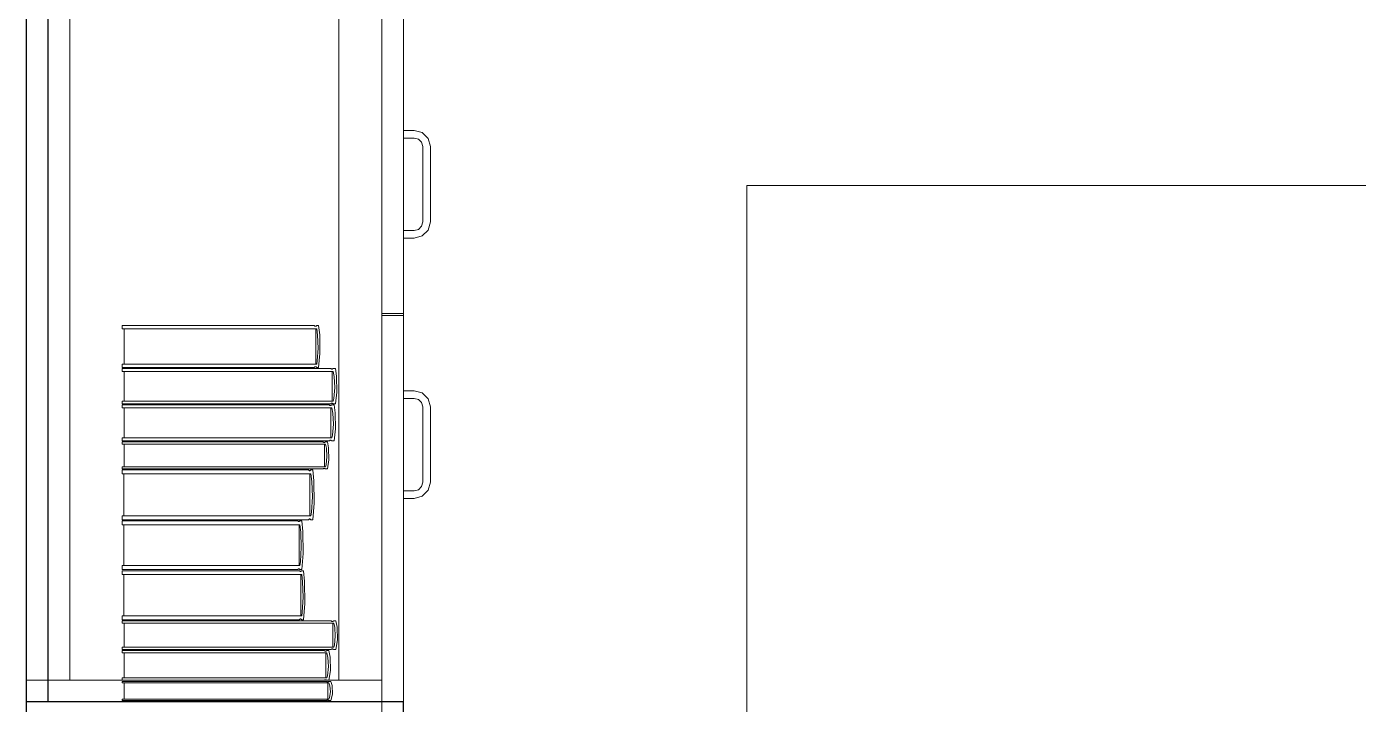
# Model space of a CAD drawing. Header units: inches. Extents: x -19 to 5698, y -728 to 92.
# Drawn here: x 317.27 to 318.507, y 37.663 to 38.293 of the extents above; entities that cross this region are included whole.
import ezdxf

# ---------------------------------------------------------------- set-up
doc = ezdxf.new("R2010")
doc.units = ezdxf.units.IN
doc.header["$MEASUREMENT"] = 0
doc.set_wipeout_variables(frame=1)
doc.linetypes.add('Wipeout_Contour', pattern=[1, 0, -1])
doc.layers.add('02 _ ARQ _ ZON _ Espacio.3D', color=7, linetype='Continuous')
doc.layers.add('Interior - Mobiliario', color=7, linetype='Continuous')

msp = doc.modelspace()

# ---------------------------------------------------------------- linework, layer by layer
at = {"layer": '02 _ ARQ _ ZON _ Espacio.3D', "color": 254, "linetype": 'Continuous', "lineweight": 0, "flags": 128}
msp.add_lwpolyline([(322.07, 31), (322.07, 29.7), (328.0701, 29.7), (328.0701, 30.2), (328.57, 30.2), (328.5701, 30.7), (328.92, 30.7), (328.92, 31.899), (330.2701, 31.899), (330.2701, 32.9963), (328.92, 32.9963), (328.9203, 36.3463), (321.57, 36.3463), (321.57, 39.4), (321.17, 39.4), (321.17, 39.75), (317.27, 39.75), (317.27, 29.75), (320.97, 29.75), (320.97, 30.2), (321.57, 30.2), (321.57, 31)], close=True, dxfattribs=at)
at = {"layer": 'Interior - Mobiliario', "color": 175, "linetype": 'Continuous', "lineweight": 13}
for p, q in [((317.29, 37.6657), (317.29, 39.1257)), ((317.6, 39.1257), (317.6, 37.6657)), ((317.31, 39.1057), (317.31, 37.6857)), ((317.56, 37.6857), (317.56, 39.1057)), ((317.6, 39.1057), (317.6, 37.6857)), ((317.6, 38.3857), (317.6, 38.0267)), ((317.62, 38.3857), (317.62, 38.0267)), ((317.63, 38.1967), (317.62, 38.1967)), ((317.62, 38.1967), (317.62, 38.1897)), ((317.6375, 38.1947), (317.63, 38.1967)), ((317.62, 38.1897), (317.63, 38.1897)), ((317.63, 38.1897), (317.634, 38.1886)), ((317.634, 38.1886), (317.6369, 38.1857)), ((317.6369, 38.1857), (317.638, 38.1817)), ((317.643, 38.1892), (317.6375, 38.1947)), ((317.645, 38.1817), (317.643, 38.1892)), ((317.638, 38.1817), (317.638, 38.1117)), ((317.645, 38.1117), (317.645, 38.1817)), ((317.638, 38.1117), (317.6369, 38.1077)), ((317.643, 38.1042), (317.645, 38.1117)), ((317.63, 38.1037), (317.62, 38.1037)), ((317.62, 38.1037), (317.62, 38.0967)), ((317.62, 38.0967), (317.63, 38.0967)), ((317.634, 38.1048), (317.63, 38.1037)), ((317.63, 38.0967), (317.6375, 38.0987)), ((317.6369, 38.1077), (317.634, 38.1048)), ((317.6375, 38.0987), (317.643, 38.1042)), ((317.62, 38.0267), (317.6, 38.0267)), ((317.62, 38.0247), (317.6, 38.0247)), ((317.3587, 38.0122), (317.3587, 38.0153)), ((317.3587, 38.0153), (317.5372, 38.0153)), ((317.5394, 38.0122), (317.3587, 38.0122)), ((317.3605, 37.9796), (317.3605, 38.0122)), ((317.5372, 38.0153), (317.5373, 38.0151)), ((317.5373, 38.0151), (317.5376, 38.0149)), ((317.5376, 38.0149), (317.5378, 38.0148)), ((317.5378, 38.0148), (317.5381, 38.0147)), ((317.5381, 38.0147), (317.5384, 38.0147)), ((317.5384, 38.0147), (317.5386, 38.0148)), ((317.5385, 38.0122), (317.5385, 37.9796)), ((317.5386, 38.0148), (317.5389, 38.0149)), ((317.5389, 38.0149), (317.5391, 38.0152)), ((317.5391, 38.0152), (317.5392, 38.0153)), ((317.5392, 38.0153), (317.5412, 38.0153)), ((317.5402, 38.0064), (317.5394, 38.0122)), ((317.5412, 38.0153), (317.5422, 38.0068)), ((317.5407, 37.9944), (317.5402, 38.0064)), ((317.5422, 38.0068), (317.5424, 37.9894)), ((317.5399, 37.9825), (317.5407, 37.9944)), ((317.5424, 37.9894), (317.5412, 37.9765)), ((317.3587, 37.9765), (317.3587, 37.9796)), ((317.3587, 37.9796), (317.5394, 37.9796)), ((317.5372, 37.9765), (317.3587, 37.9765)), ((317.3587, 37.9728), (317.3587, 37.9755)), ((317.3587, 37.9755), (317.5524, 37.9755)), ((317.5548, 37.9728), (317.3587, 37.9728)), ((317.3607, 37.9452), (317.3607, 37.9728)), ((317.5373, 37.9766), (317.5372, 37.9765)), ((317.5375, 37.9768), (317.5373, 37.9766)), ((317.5378, 37.977), (317.5375, 37.9768)), ((317.538, 37.9771), (317.5378, 37.977)), ((317.5383, 37.9771), (317.538, 37.9771)), ((317.5386, 37.977), (317.5383, 37.9771)), ((317.5388, 37.9769), (317.5386, 37.977)), ((317.5391, 37.9767), (317.5388, 37.9769)), ((317.5392, 37.9765), (317.5391, 37.9767)), ((317.5412, 37.9765), (317.5392, 37.9765)), ((317.5394, 37.9796), (317.5399, 37.9825)), ((317.5524, 37.9755), (317.5526, 37.9753)), ((317.5526, 37.9753), (317.5529, 37.9751)), ((317.5529, 37.9751), (317.5531, 37.975)), ((317.5531, 37.975), (317.5534, 37.9749)), ((317.5534, 37.9749), (317.5537, 37.9749)), ((317.5537, 37.9749), (317.554, 37.975)), ((317.5538, 37.9728), (317.5538, 37.9452)), ((317.554, 37.975), (317.5543, 37.9751)), ((317.5543, 37.9751), (317.5545, 37.9753)), ((317.5545, 37.9753), (317.5546, 37.9755)), ((317.5546, 37.9755), (317.5568, 37.9755)), ((317.5557, 37.9679), (317.5548, 37.9728)), ((317.5568, 37.9755), (317.5579, 37.9683)), ((317.5562, 37.9578), (317.5557, 37.9679)), ((317.5579, 37.9683), (317.5581, 37.9536)), ((317.5548, 37.9452), (317.5554, 37.9477)), ((317.5554, 37.9477), (317.5562, 37.9578)), ((317.5581, 37.9536), (317.5568, 37.9426)), ((317.62, 37.9547), (317.63, 37.9547)), ((317.62, 37.9477), (317.62, 37.9547)), ((317.63, 37.9477), (317.62, 37.9477)), ((317.63, 37.9547), (317.6375, 37.9527)), ((317.634, 37.9466), (317.63, 37.9477)), ((317.6375, 37.9527), (317.643, 37.9472)), ((317.3587, 37.9426), (317.3587, 37.9452)), ((317.3587, 37.9452), (317.5548, 37.9452)), ((317.5524, 37.9426), (317.3587, 37.9426)), ((317.3587, 37.9389), (317.3587, 37.9416)), ((317.3587, 37.9416), (317.5512, 37.9416)), ((317.5535, 37.9389), (317.3587, 37.9389)), ((317.3606, 37.9109), (317.3606, 37.9389)), ((317.5512, 37.9416), (317.5513, 37.9414)), ((317.5513, 37.9414), (317.5516, 37.9412)), ((317.5516, 37.9412), (317.5518, 37.9411)), ((317.5518, 37.9411), (317.5521, 37.941)), ((317.5521, 37.941), (317.5524, 37.941)), ((317.5525, 37.9427), (317.5524, 37.9426)), ((317.5524, 37.941), (317.5527, 37.9411)), ((317.5528, 37.9429), (317.5525, 37.9427)), ((317.5525, 37.9389), (317.5525, 37.9109)), ((317.5527, 37.9411), (317.553, 37.9413)), ((317.5531, 37.9431), (317.5528, 37.9429)), ((317.553, 37.9413), (317.5532, 37.9415)), ((317.5534, 37.9431), (317.5531, 37.9431)), ((317.5532, 37.9415), (317.5533, 37.9416)), ((317.5533, 37.9416), (317.5555, 37.9416)), ((317.5536, 37.9431), (317.5534, 37.9431)), ((317.5544, 37.9339), (317.5535, 37.9389)), ((317.5539, 37.9431), (317.5536, 37.9431)), ((317.5542, 37.943), (317.5539, 37.9431)), ((317.5545, 37.9428), (317.5542, 37.943)), ((317.5546, 37.9426), (317.5545, 37.9428)), ((317.5568, 37.9426), (317.5546, 37.9426)), ((317.5555, 37.9416), (317.5566, 37.9343)), ((317.6369, 37.9437), (317.634, 37.9466)), ((317.638, 37.9397), (317.6369, 37.9437)), ((317.638, 37.8697), (317.638, 37.9397)), ((317.643, 37.9472), (317.645, 37.9397)), ((317.645, 37.9397), (317.645, 37.8697)), ((317.5541, 37.9134), (317.5549, 37.9236)), ((317.5549, 37.9236), (317.5544, 37.9339)), ((317.5566, 37.9343), (317.5568, 37.9193)), ((317.3587, 37.9082), (317.3587, 37.9109)), ((317.3587, 37.9109), (317.5535, 37.9109)), ((317.5535, 37.9109), (317.5541, 37.9134)), ((317.5568, 37.9193), (317.5555, 37.9082)), ((317.5512, 37.9082), (317.3587, 37.9082)), ((317.3587, 37.9052), (317.3587, 37.9072)), ((317.3587, 37.9072), (317.5452, 37.9072)), ((317.5475, 37.9052), (317.3587, 37.9052)), ((317.3606, 37.8841), (317.3606, 37.9052)), ((317.5452, 37.9072), (317.5454, 37.9071)), ((317.5454, 37.9071), (317.5456, 37.9069)), ((317.5456, 37.9069), (317.5459, 37.9068)), ((317.5459, 37.9068), (317.5462, 37.9068)), ((317.5462, 37.9068), (317.5465, 37.9068)), ((317.5465, 37.9068), (317.5468, 37.9068)), ((317.5466, 37.9052), (317.5466, 37.8841)), ((317.5468, 37.9068), (317.547, 37.9069)), ((317.547, 37.9069), (317.5473, 37.9071)), ((317.5473, 37.9071), (317.5474, 37.9072)), ((317.5474, 37.9072), (317.5494, 37.9072)), ((317.5484, 37.9014), (317.5475, 37.9052)), ((317.5489, 37.8937), (317.5484, 37.9014)), ((317.5494, 37.9072), (317.5505, 37.9017)), ((317.5505, 37.9017), (317.5507, 37.8905)), ((317.5513, 37.9083), (317.5512, 37.9082)), ((317.5515, 37.9085), (317.5513, 37.9083)), ((317.5518, 37.9087), (317.5515, 37.9085)), ((317.5521, 37.9087), (317.5518, 37.9087)), ((317.5524, 37.9088), (317.5521, 37.9087)), ((317.5526, 37.9087), (317.5524, 37.9088)), ((317.5529, 37.9086), (317.5526, 37.9087)), ((317.5532, 37.9084), (317.5529, 37.9086)), ((317.5533, 37.9082), (317.5532, 37.9084)), ((317.5555, 37.9082), (317.5533, 37.9082)), ((317.5475, 37.8841), (317.5481, 37.886)), ((317.5481, 37.886), (317.5489, 37.8937)), ((317.5507, 37.8905), (317.5494, 37.8821)), ((317.3587, 37.8821), (317.3587, 37.8841)), ((317.3587, 37.8841), (317.5475, 37.8841)), ((317.5452, 37.8821), (317.3587, 37.8821)), ((317.3587, 37.8774), (317.3587, 37.8811)), ((317.3587, 37.8811), (317.532, 37.8811)), ((317.5341, 37.8774), (317.3587, 37.8774)), ((317.3604, 37.8385), (317.3604, 37.8774)), ((317.532, 37.8811), (317.5321, 37.8809)), ((317.5321, 37.8809), (317.5324, 37.8806)), ((317.5324, 37.8806), (317.5326, 37.8804)), ((317.5326, 37.8804), (317.5329, 37.8804)), ((317.5329, 37.8804), (317.5331, 37.8804)), ((317.5331, 37.8804), (317.5334, 37.8805)), ((317.5332, 37.8774), (317.5332, 37.8385)), ((317.5334, 37.8805), (317.5336, 37.8807)), ((317.5336, 37.8807), (317.5338, 37.881)), ((317.5338, 37.881), (317.5339, 37.8811)), ((317.5339, 37.8811), (317.5359, 37.8811)), ((317.5349, 37.8705), (317.5341, 37.8774)), ((317.5359, 37.8811), (317.5368, 37.871)), ((317.5454, 37.8822), (317.5452, 37.8821)), ((317.5456, 37.8824), (317.5454, 37.8822)), ((317.5459, 37.8825), (317.5456, 37.8824)), ((317.5461, 37.8826), (317.5459, 37.8825)), ((317.5464, 37.8826), (317.5461, 37.8826)), ((317.5467, 37.8825), (317.5464, 37.8826)), ((317.547, 37.8824), (317.5467, 37.8825)), ((317.5472, 37.8823), (317.547, 37.8824)), ((317.5474, 37.8821), (317.5472, 37.8823)), ((317.5494, 37.8821), (317.5474, 37.8821)), ((317.5354, 37.8562), (317.5349, 37.8705)), ((317.5368, 37.871), (317.5371, 37.8503)), ((317.62, 37.8617), (317.63, 37.8617)), ((317.62, 37.8547), (317.62, 37.8617)), ((317.63, 37.8617), (317.634, 37.8628)), ((317.634, 37.8628), (317.6369, 37.8657)), ((317.6369, 37.8657), (317.638, 37.8697)), ((317.643, 37.8622), (317.6375, 37.8567)), ((317.645, 37.8697), (317.643, 37.8622)), ((317.5346, 37.842), (317.5354, 37.8562)), ((317.5371, 37.8503), (317.5359, 37.8348)), ((317.63, 37.8547), (317.62, 37.8547)), ((317.6375, 37.8567), (317.63, 37.8547)), ((317.3587, 37.8348), (317.3587, 37.8385)), ((317.3587, 37.8385), (317.5341, 37.8385)), ((317.5341, 37.8385), (317.5346, 37.842)), ((317.532, 37.8348), (317.3587, 37.8348)), ((317.3587, 37.8302), (317.3587, 37.8338)), ((317.3587, 37.8338), (317.5219, 37.8338)), ((317.5239, 37.8302), (317.3587, 37.8302)), ((317.3603, 37.7922), (317.3603, 37.8302)), ((317.5219, 37.8338), (317.5221, 37.8336)), ((317.5221, 37.8336), (317.5223, 37.8333)), ((317.5223, 37.8333), (317.5225, 37.8332)), ((317.5225, 37.8332), (317.5228, 37.8331)), ((317.5228, 37.8331), (317.523, 37.8331)), ((317.523, 37.8331), (317.5232, 37.8332)), ((317.5231, 37.8302), (317.5231, 37.7922)), ((317.5232, 37.8332), (317.5235, 37.8334)), ((317.5235, 37.8334), (317.5237, 37.8337)), ((317.5237, 37.8337), (317.5238, 37.8338)), ((317.5238, 37.8338), (317.5256, 37.8338)), ((317.5247, 37.8234), (317.5239, 37.8302)), ((317.5256, 37.8338), (317.5265, 37.8239)), ((317.5265, 37.8239), (317.5267, 37.8036)), ((317.5321, 37.835), (317.532, 37.8348)), ((317.5323, 37.8353), (317.5321, 37.835)), ((317.5325, 37.8355), (317.5323, 37.8353)), ((317.5328, 37.8356), (317.5325, 37.8355)), ((317.5331, 37.8356), (317.5328, 37.8356)), ((317.5333, 37.8355), (317.5331, 37.8356)), ((317.5336, 37.8353), (317.5333, 37.8355)), ((317.5338, 37.8351), (317.5336, 37.8353)), ((317.5339, 37.8348), (317.5338, 37.8351)), ((317.5359, 37.8348), (317.5339, 37.8348)), ((317.5251, 37.8095), (317.5247, 37.8234)), ((317.5244, 37.7956), (317.5251, 37.8095)), ((317.5267, 37.8036), (317.5256, 37.7885)), ((317.3587, 37.7885), (317.3587, 37.7922)), ((317.3587, 37.7922), (317.5239, 37.7922)), ((317.5219, 37.7885), (317.3587, 37.7885)), ((317.3587, 37.7839), (317.3587, 37.7875)), ((317.3587, 37.7875), (317.5235, 37.7875)), ((317.522, 37.7887), (317.5219, 37.7885)), ((317.5222, 37.789), (317.522, 37.7887)), ((317.5225, 37.7892), (317.5222, 37.789)), ((317.5227, 37.7893), (317.5225, 37.7892)), ((317.523, 37.7893), (317.5227, 37.7893)), ((317.5232, 37.7892), (317.523, 37.7893)), ((317.5234, 37.789), (317.5232, 37.7892)), ((317.5236, 37.7888), (317.5234, 37.789)), ((317.5235, 37.7875), (317.5236, 37.7873)), ((317.5238, 37.7885), (317.5236, 37.7888)), ((317.5236, 37.7873), (317.5238, 37.787)), ((317.5256, 37.7885), (317.5238, 37.7885)), ((317.5238, 37.787), (317.5241, 37.7869)), ((317.5239, 37.7922), (317.5244, 37.7956)), ((317.5241, 37.7869), (317.5243, 37.7868)), ((317.5243, 37.7868), (317.5246, 37.7868)), ((317.5246, 37.7868), (317.5248, 37.7869)), ((317.5248, 37.7869), (317.525, 37.7871)), ((317.525, 37.7871), (317.5252, 37.7874)), ((317.5252, 37.7874), (317.5253, 37.7875)), ((317.5253, 37.7875), (317.5272, 37.7875)), ((317.5272, 37.7875), (317.5281, 37.7775)), ((317.5255, 37.7839), (317.3587, 37.7839)), ((317.3604, 37.7455), (317.3604, 37.7839)), ((317.5246, 37.7839), (317.5246, 37.7455)), ((317.5263, 37.777), (317.5255, 37.7839)), ((317.5267, 37.763), (317.5263, 37.777)), ((317.5281, 37.7775), (317.5283, 37.7571)), ((317.526, 37.7489), (317.5267, 37.763)), ((317.5283, 37.7571), (317.5272, 37.7418)), ((317.3587, 37.7418), (317.3587, 37.7455)), ((317.3587, 37.7455), (317.5255, 37.7455)), ((317.5235, 37.7418), (317.3587, 37.7418)), ((317.3587, 37.7387), (317.3587, 37.7408)), ((317.3587, 37.7408), (317.5529, 37.7408)), ((317.5553, 37.7387), (317.3587, 37.7387)), ((317.3607, 37.7164), (317.3607, 37.7387)), ((317.5236, 37.742), (317.5235, 37.7418)), ((317.5238, 37.7423), (317.5236, 37.742)), ((317.524, 37.7425), (317.5238, 37.7423)), ((317.5242, 37.7426), (317.524, 37.7425)), ((317.5245, 37.7426), (317.5242, 37.7426)), ((317.5247, 37.7425), (317.5245, 37.7426)), ((317.525, 37.7423), (317.5247, 37.7425)), ((317.5252, 37.7421), (317.525, 37.7423)), ((317.5253, 37.7418), (317.5252, 37.7421)), ((317.5272, 37.7418), (317.5253, 37.7418)), ((317.5255, 37.7455), (317.526, 37.7489)), ((317.5529, 37.7408), (317.5531, 37.7407)), ((317.5531, 37.7407), (317.5533, 37.7405)), ((317.5533, 37.7405), (317.5536, 37.7404)), ((317.5536, 37.7404), (317.5539, 37.7404)), ((317.5539, 37.7404), (317.5542, 37.7404)), ((317.5542, 37.7404), (317.5545, 37.7404)), ((317.5543, 37.7387), (317.5543, 37.7164)), ((317.5545, 37.7404), (317.5547, 37.7406)), ((317.5547, 37.7406), (317.555, 37.7407)), ((317.555, 37.7407), (317.5551, 37.7408)), ((317.5551, 37.7408), (317.5573, 37.7408)), ((317.5562, 37.7347), (317.5553, 37.7387)), ((317.5573, 37.7408), (317.5583, 37.735)), ((317.5559, 37.7184), (317.5567, 37.7265)), ((317.5567, 37.7265), (317.5562, 37.7347)), ((317.5583, 37.735), (317.5586, 37.7231)), ((317.3587, 37.7142), (317.3587, 37.7164)), ((317.3587, 37.7164), (317.5553, 37.7164)), ((317.5529, 37.7142), (317.3587, 37.7142)), ((317.3587, 37.711), (317.3587, 37.7132)), ((317.3587, 37.7132), (317.5466, 37.7132)), ((317.5466, 37.7132), (317.5468, 37.7131)), ((317.5468, 37.7131), (317.547, 37.7129)), ((317.547, 37.7129), (317.5473, 37.7128)), ((317.5473, 37.7128), (317.5476, 37.7128)), ((317.5476, 37.7128), (317.5479, 37.7128)), ((317.5479, 37.7128), (317.5481, 37.7129)), ((317.5481, 37.7129), (317.5484, 37.713)), ((317.5484, 37.713), (317.5486, 37.7131)), ((317.5486, 37.7131), (317.5487, 37.7132)), ((317.5487, 37.7132), (317.5508, 37.7132)), ((317.5508, 37.7132), (317.5519, 37.7072)), ((317.553, 37.7144), (317.5529, 37.7142)), ((317.5533, 37.7145), (317.553, 37.7144)), ((317.5535, 37.7146), (317.5533, 37.7145)), ((317.5538, 37.7147), (317.5535, 37.7146)), ((317.5541, 37.7147), (317.5538, 37.7147)), ((317.5544, 37.7146), (317.5541, 37.7147)), ((317.5547, 37.7145), (317.5544, 37.7146)), ((317.5549, 37.7144), (317.5547, 37.7145)), ((317.5551, 37.7142), (317.5549, 37.7144)), ((317.5573, 37.7142), (317.5551, 37.7142)), ((317.5553, 37.7164), (317.5559, 37.7184)), ((317.5586, 37.7231), (317.5573, 37.7142)), ((317.5489, 37.711), (317.3587, 37.711)), ((317.3606, 37.6878), (317.3606, 37.711)), ((317.548, 37.711), (317.548, 37.6878)), ((317.5498, 37.7069), (317.5489, 37.711)), ((317.5503, 37.6984), (317.5498, 37.7069)), ((317.5519, 37.7072), (317.5521, 37.6948)), ((317.3587, 37.6856), (317.3587, 37.6878)), ((317.3587, 37.6878), (317.5489, 37.6878)), ((317.5489, 37.6878), (317.5495, 37.6899)), ((317.5495, 37.6899), (317.5503, 37.6984)), ((317.5521, 37.6948), (317.5508, 37.6856)), ((317.56, 37.6857), (317.31, 37.6857)), ((317.5466, 37.6856), (317.3587, 37.6856)), ((317.3587, 37.6831), (317.3587, 37.6846)), ((317.3587, 37.6846), (317.5484, 37.6846)), ((317.5507, 37.6831), (317.3587, 37.6831)), ((317.5467, 37.6857), (317.5466, 37.6856)), ((317.547, 37.6859), (317.5467, 37.6857)), ((317.5472, 37.686), (317.547, 37.6859)), ((317.5475, 37.686), (317.5472, 37.686)), ((317.5478, 37.686), (317.5475, 37.686)), ((317.5481, 37.686), (317.5478, 37.686)), ((317.5483, 37.6859), (317.5481, 37.686)), ((317.5486, 37.6857), (317.5483, 37.6859)), ((317.5484, 37.6846), (317.5486, 37.6845)), ((317.5487, 37.6856), (317.5486, 37.6857)), ((317.5486, 37.6845), (317.5488, 37.6844)), ((317.5508, 37.6856), (317.5487, 37.6856)), ((317.5488, 37.6844), (317.5491, 37.6843)), ((317.5491, 37.6843), (317.5494, 37.6843)), ((317.5494, 37.6843), (317.5497, 37.6843)), ((317.5497, 37.6843), (317.5499, 37.6843)), ((317.5499, 37.6843), (317.5502, 37.6844)), ((317.5502, 37.6844), (317.5505, 37.6845)), ((317.5505, 37.6845), (317.5506, 37.6846)), ((317.5506, 37.6846), (317.5527, 37.6846)), ((317.5516, 37.6805), (317.5507, 37.6831)), ((317.5521, 37.675), (317.5516, 37.6805)), ((317.5527, 37.6846), (317.5537, 37.6807)), ((317.5537, 37.6807), (317.554, 37.6727)), ((317.6, 37.6857), (317.56, 37.6857)), ((317.6, 37.6657), (317.29, 37.6657))]:
    msp.add_line(p, q, dxfattribs=at)
at = {"layer": 'Interior - Mobiliario', "color": 175, "linetype": 'Continuous', "lineweight": 13, "flags": 128}
msp.add_lwpolyline([(319.239, 37.6457), (319.239, 39.1457), (318.639, 39.1457), (318.639, 38.1457), (317.939, 38.1457), (317.939, 37.6457)], close=True, dxfattribs=at)

# ---------------------------------------------------------------- next in the draw order: wipeouts: each hides what was drawn before it
at = {"color": 254, "linetype": 'Wipeout_Contour', "lineweight": 0, "ltscale": 9809.031167}
msp.add_wipeout([(317.29, 39.1257), (317.27, 39.1257), (317.27, 37.6657), (317.29, 37.6657)], dxfattribs=at).dxf.layer = 'Interior - Mobiliario'

# ---------------------------------------------------------------- next in the draw order: linework, layer by layer
at = {"layer": 'Interior - Mobiliario', "color": 175, "linetype": 'Continuous', "lineweight": 30}
for p, q in [((317.27, 37.6657), (317.27, 39.1257)), ((317.29, 37.6657), (317.29, 39.1257)), ((317.29, 37.6657), (317.27, 37.6657))]:
    msp.add_line(p, q, dxfattribs=at)
at = {"layer": 'Interior - Mobiliario', "color": 175, "linetype": 'Continuous', "lineweight": 13}
for p, q in [((317.27, 37.6657), (317.27, 39.1257)), ((317.29, 39.1257), (317.29, 37.6657)), ((317.27, 37.6857), (317.27, 39.1057)), ((317.31, 37.6857), (317.27, 37.6857)), ((317.29, 37.6657), (317.27, 37.6657))]:
    msp.add_line(p, q, dxfattribs=at)

# ---------------------------------------------------------------- next in the draw order: wipeouts: each hides what was drawn before it
at = {"color": 254, "linetype": 'Wipeout_Contour', "lineweight": 0, "ltscale": 9809.644762}
msp.add_wipeout([(317.62, 37.6657), (317.27, 37.6657), (317.27, 37.6457), (317.62, 37.6457)], dxfattribs=at).dxf.layer = 'Interior - Mobiliario'

# ---------------------------------------------------------------- next in the draw order: linework, layer by layer
at = {"layer": 'Interior - Mobiliario', "color": 175, "linetype": 'Continuous', "lineweight": 13}
for p, q in [((317.27, 39.1457), (317.27, 37.6457)), ((317.62, 37.6457), (317.62, 39.1457)), ((317.27, 37.6657), (317.27, 39.1257)), ((317.29, 37.6657), (317.29, 39.1257)), ((317.29, 37.6657), (317.29, 39.1257)), ((317.29, 37.6657), (317.29, 39.1257)), ((317.6, 39.1257), (317.6, 37.6657)), ((317.6, 39.1257), (317.6, 37.6657)), ((317.62, 39.1257), (317.62, 37.6657)), ((317.62, 39.1257), (317.62, 37.6657)), ((317.6, 37.6657), (317.6, 38.0247)), ((317.62, 37.6657), (317.62, 38.0247)), ((317.27, 37.6457), (317.27, 37.6857)), ((317.3606, 37.6681), (317.3606, 37.6831)), ((317.5498, 37.6831), (317.5498, 37.6681)), ((317.6, 37.6857), (317.6, 37.6457)), ((317.27, 37.6657), (317.62, 37.6657)), ((317.27, 37.6457), (317.27, 37.6657)), ((317.62, 37.6657), (317.27, 37.6657)), ((317.62, 37.6657), (317.29, 37.6657)), ((317.6, 37.6657), (317.29, 37.6657)), ((317.6, 37.6657), (317.29, 37.6657)), ((317.3587, 37.6667), (317.3587, 37.6681)), ((317.3587, 37.6681), (317.5507, 37.6681)), ((317.5484, 37.6667), (317.3587, 37.6667)), ((317.5485, 37.6668), (317.5484, 37.6667)), ((317.5488, 37.6669), (317.5485, 37.6668)), ((317.549, 37.667), (317.5488, 37.6669)), ((317.5493, 37.667), (317.549, 37.667)), ((317.5496, 37.667), (317.5493, 37.667)), ((317.5499, 37.667), (317.5496, 37.667)), ((317.5502, 37.6669), (317.5499, 37.667)), ((317.5504, 37.6668), (317.5502, 37.6669)), ((317.5506, 37.6667), (317.5504, 37.6668)), ((317.5527, 37.6667), (317.5506, 37.6667)), ((317.5507, 37.6681), (317.5513, 37.6695)), ((317.5513, 37.6695), (317.5521, 37.675)), ((317.554, 37.6727), (317.5527, 37.6667)), ((317.62, 37.6657), (317.6, 37.6657)), ((317.62, 37.6657), (317.62, 37.6457))]:
    msp.add_line(p, q, dxfattribs=at)
at = {"layer": 'Interior - Mobiliario', "color": 175, "linetype": 'Continuous', "lineweight": 30}
for p, q in [((317.27, 37.6457), (317.27, 37.6657)), ((317.62, 37.6657), (317.27, 37.6657)), ((317.62, 37.6457), (317.62, 37.6657))]:
    msp.add_line(p, q, dxfattribs=at)

doc.saveas('drawing.dxf')
